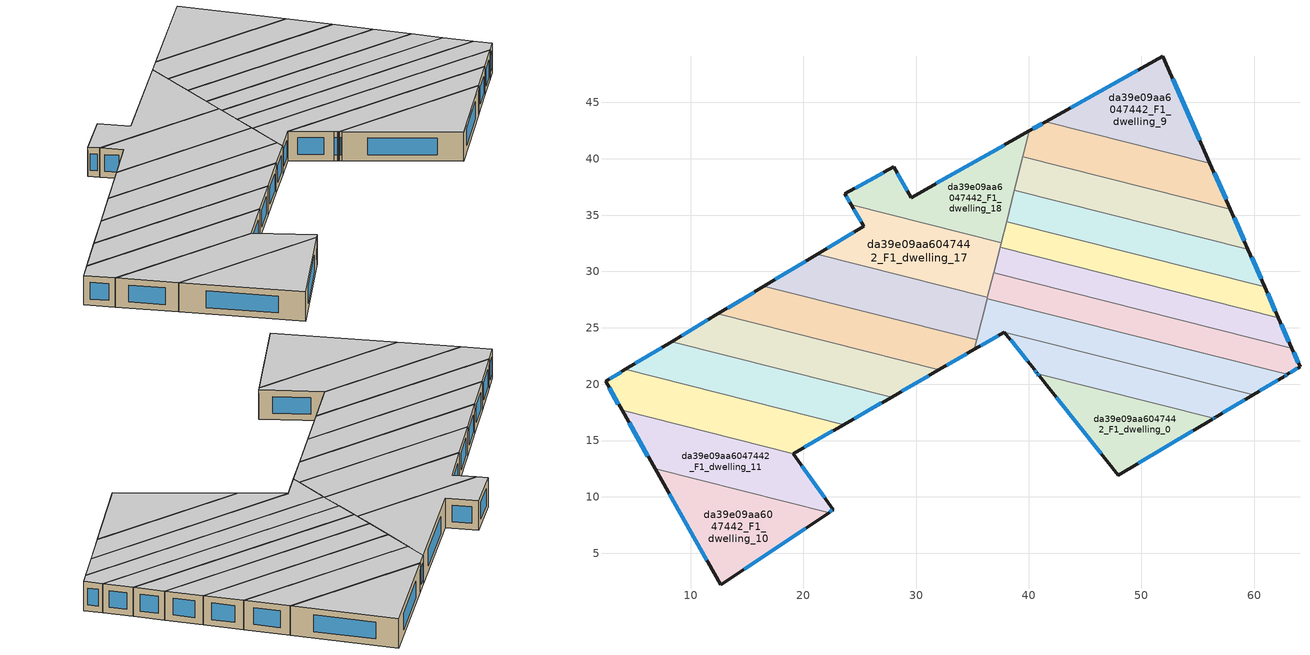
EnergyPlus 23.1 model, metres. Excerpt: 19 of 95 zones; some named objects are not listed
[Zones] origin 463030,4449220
da39e09aa6047442_F1_dwelling_0
 floor to da39e09aa6047442_F0_dwelling_0 (EU_floor_Construction): 56.43,16.98 56.37,16.95 47.92,11.92 40.93,20.74 40.83,20.87 40.78,20.93 z3
 wall outside (EU_wall_Construction): 40.78,20.93 40.83,20.87 40.93,20.74 47.92,11.92 56.37,16.95 56.43,16.98 z3:6
 wall to da39e09aa6047442_F1_dwelling_1 (EU_wall_Construction): 56.43,16.98 40.78,20.93 z3:6
 window (EU_Window_Construction): 42.43,18.85 46.43,13.81 / 40.85,20.84 40.91,20.77 / 40.79,20.92 40.82,20.88 / 56.38,16.95 56.41,16.98 / 49.73,12.99 54.56,15.87 z3.64:5.36
 ceiling to da39e09aa6047442_F2_dwelling_0 (EU_floor_Construction): 56.37,16.95 56.43,16.98 40.78,20.93 40.83,20.87 40.93,20.74 47.92,11.92 z6
da39e09aa6047442_F1_dwelling_1
 floor to da39e09aa6047442_F0_dwelling_1 (EU_floor_Construction): 59.91,19.06 56.49,17.02 56.43,16.98 40.78,20.93 40.72,21 40.47,21.32 37.85,24.63 z3
 wall outside (EU_wall_Construction): 37.85,24.63 40.47,21.32 40.72,21 40.78,20.93 / 56.43,16.98 56.49,17.02 59.91,19.06 z3:6
 wall to da39e09aa6047442_F1_dwelling_2 (EU_wall_Construction): 59.91,19.06 37.85,24.63 z3:6
 window (EU_Window_Construction): 40.52,21.25 40.67,21.07 / 38.41,23.92 39.91,22.03 / 57.22,17.46 59.18,18.62 / 56.44,16.99 56.47,17.01 / 40.74,20.98 40.77,20.95 z3.64:5.36
 ceiling to da39e09aa6047442_F2_dwelling_1 (EU_floor_Construction): 59.91,19.06 37.85,24.63 40.47,21.32 40.72,21 40.78,20.93 56.43,16.98 56.49,17.02 z6
da39e09aa6047442_F1_dwelling_10
 floor to da39e09aa6047442_F0_dwelling_10 (EU_floor_Construction): 22.28,8.61 12.7,2.19 6.85,12.5 z3
 wall outside (EU_wall_Construction): 6.85,12.5 12.7,2.19 22.28,8.61 z3:6
 wall to da39e09aa6047442_F1_dwelling_11 (EU_wall_Construction): 22.28,8.61 6.85,12.5 z3:6
 window (EU_Window_Construction): 14.75,3.56 20.23,7.23 / 8.1,10.29 11.44,4.4 z3.64:5.36
 ceiling to da39e09aa6047442_F2_dwelling_10 (EU_floor_Construction): 22.28,8.61 6.85,12.5 12.7,2.19 z6
da39e09aa6047442_F1_dwelling_11
 floor to da39e09aa6047442_F0_dwelling_11 (EU_floor_Construction): 19.11,13.83 22.67,8.86 22.28,8.61 6.85,12.5 3.92,17.67 z3
 wall outside (EU_wall_Construction): 3.92,17.67 6.85,12.5 / 22.28,8.61 22.67,8.86 19.11,13.83 z3:6
 wall to da39e09aa6047442_F1_dwelling_12 (EU_wall_Construction): 19.11,13.83 3.92,17.67 z3:6
 window (EU_Window_Construction): 4.54,16.56 6.22,13.61 / 21.91,9.93 19.87,12.77 / 22.37,8.66 22.59,8.81 z3.64:5.36
 ceiling to da39e09aa6047442_F2_dwelling_11 (EU_floor_Construction): 22.67,8.86 19.11,13.83 3.92,17.67 6.85,12.5 22.28,8.61 z6
da39e09aa6047442_F1_dwelling_12
 floor to da39e09aa6047442_F0_dwelling_12 (EU_floor_Construction): 23.59,16.41 19.11,13.83 3.92,17.67 2.45,20.25 4.21,21.31 z3
 wall outside (EU_wall_Construction): 4.21,21.31 2.45,20.25 3.92,17.67 / 19.11,13.83 23.59,16.41 z3:6
 wall to da39e09aa6047442_F1_dwelling_13 (EU_wall_Construction): 23.59,16.41 4.21,21.31 z3:6
 window (EU_Window_Construction): 3.83,21.08 2.83,20.48 / 20.07,14.39 22.63,15.86 / 2.76,19.7 3.6,18.22 z3.64:5.36
 ceiling to da39e09aa6047442_F2_dwelling_12 (EU_floor_Construction): 23.59,16.41 4.21,21.31 2.45,20.25 3.92,17.67 19.11,13.83 z6
da39e09aa6047442_F1_dwelling_13
 floor to da39e09aa6047442_F0_dwelling_13 (EU_floor_Construction): 27.83,18.85 23.59,16.41 4.21,21.31 8.33,23.78 z3
 wall outside (EU_wall_Construction): 23.59,16.41 27.83,18.85 / 8.33,23.78 4.21,21.31 z3:6
 wall to da39e09aa6047442_F1_dwelling_14 (EU_wall_Construction): 27.83,18.85 8.33,23.78 z3:6
 window (EU_Window_Construction): 24.5,16.94 26.92,18.33 / 7.44,23.25 5.09,21.84 z3.64:5.36
 ceiling to da39e09aa6047442_F2_dwelling_13 (EU_floor_Construction): 27.83,18.85 8.33,23.78 4.21,21.31 23.59,16.41 z6
da39e09aa6047442_F1_dwelling_14
 floor to da39e09aa6047442_F0_dwelling_14 (EU_floor_Construction): 32.04,21.28 27.83,18.85 8.33,23.78 12.42,26.23 z3
 wall outside (EU_wall_Construction): 27.83,18.85 32.04,21.28 / 12.42,26.23 8.33,23.78 z3:6
 wall to da39e09aa6047442_F1_dwelling_15 (EU_wall_Construction): 32.04,21.28 12.42,26.23 z3:6
 window (EU_Window_Construction): 28.73,19.37 31.14,20.76 / 11.54,25.71 9.2,24.3 z3.64:5.36
 ceiling to da39e09aa6047442_F2_dwelling_14 (EU_floor_Construction): 32.04,21.28 12.42,26.23 8.33,23.78 27.83,18.85 z6
da39e09aa6047442_F1_dwelling_15
 floor to da39e09aa6047442_F0_dwelling_15 (EU_floor_Construction): 35.38,23.92 35.17,23.09 32.04,21.28 12.42,26.23 16.51,28.69 z3
 wall outside (EU_wall_Construction): 16.51,28.69 12.42,26.23 / 32.04,21.28 35.17,23.09 z3:6
 wall to da39e09aa6047442_F1_dwelling_16 (EU_wall_Construction): 35.38,23.92 16.51,28.69 z3:6
 wall to da39e09aa6047442_F1_dwelling_2 (EU_wall_Construction): 35.17,23.09 35.38,23.92 z3:6
 window (EU_Window_Construction): 15.63,28.16 13.29,26.76 / 32.71,21.67 34.5,22.7 z3.64:5.36
 ceiling to da39e09aa6047442_F2_dwelling_15 (EU_floor_Construction): 35.17,23.09 35.38,23.92 16.51,28.69 12.42,26.23 32.04,21.28 z6
da39e09aa6047442_F1_dwelling_16
 floor to da39e09aa6047442_F0_dwelling_16 (EU_floor_Construction): 36.33,27.7 35.38,23.92 16.51,28.69 21.22,31.51 z3
 wall outside (EU_wall_Construction): 21.22,31.51 16.51,28.69 z3:6
 wall to da39e09aa6047442_F1_dwelling_17 (EU_wall_Construction): 36.33,27.7 21.22,31.51 z3:6
 wall to da39e09aa6047442_F1_dwelling_2 (EU_wall_Construction): 35.38,23.92 36.26,27.4 36.27,27.45 36.31,27.59 z3:6
 wall to da39e09aa6047442_F1_dwelling_3 (EU_wall_Construction): 36.31,27.59 36.33,27.7 z3:6
 window (EU_Window_Construction): 20.21,30.91 17.52,29.29 z3.64:5.36
 ceiling to da39e09aa6047442_F2_dwelling_16 (EU_floor_Construction): 35.38,23.92 36.33,27.7 21.22,31.51 16.51,28.69 z6
da39e09aa6047442_F1_dwelling_17
 floor to da39e09aa6047442_F0_dwelling_17 (EU_floor_Construction): 37.56,32.57 36.33,27.7 21.22,31.51 25.37,34 24.23,35.93 z3
 wall outside (EU_wall_Construction): 24.23,35.93 25.37,34 21.22,31.51 z3:6
 wall to da39e09aa6047442_F1_dwelling_18 (EU_wall_Construction): 37.56,32.57 24.23,35.93 z3:6
 wall to da39e09aa6047442_F1_dwelling_4 (EU_wall_Construction): 36.88,29.87 37.45,32.13 z3:6
 wall to da39e09aa6047442_F1_dwelling_3 (EU_wall_Construction): 36.33,27.7 36.88,29.87 z3:6
 wall to da39e09aa6047442_F1_dwelling_5 (EU_wall_Construction): 37.45,32.13 37.56,32.57 z3:6
 window (EU_Window_Construction): 24.48,35.52 25.13,34.42 / 24.48,33.47 22.11,32.05 z3.64:5.36
 ceiling to da39e09aa6047442_F2_dwelling_17 (EU_floor_Construction): 36.33,27.7 37.56,32.57 24.23,35.93 25.37,34 21.22,31.51 z6
da39e09aa6047442_F1_dwelling_18
 floor to da39e09aa6047442_F0_dwelling_18 (EU_floor_Construction): 40.06,42.46 37.56,32.57 24.23,35.93 23.67,36.89 28.01,39.29 29.56,36.56 z3
 wall outside (EU_wall_Construction): 40.06,42.46 29.56,36.56 28.01,39.29 23.67,36.89 24.23,35.93 z3:6
 wall to da39e09aa6047442_F1_dwelling_7 (EU_wall_Construction): 38.74,37.22 39.48,40.17 z3:6
 wall to da39e09aa6047442_F1_dwelling_5 (EU_wall_Construction): 37.56,32.57 38.03,34.42 z3:6
 wall to da39e09aa6047442_F1_dwelling_8 (EU_wall_Construction): 39.48,40.17 40.06,42.46 z3:6
 wall to da39e09aa6047442_F1_dwelling_6 (EU_wall_Construction): 38.03,34.42 38.74,37.22 z3:6
 window (EU_Window_Construction): 23.79,36.68 24.11,36.14 / 27.08,38.77 24.6,37.4 / 29.23,37.14 28.34,38.7 / 37.81,41.2 31.81,37.82 z3.64:5.36
 ceiling to da39e09aa6047442_F2_dwelling_18 (EU_floor_Construction): 37.56,32.57 40.06,42.46 29.56,36.56 28.01,39.29 23.67,36.89 24.23,35.93 z6
da39e09aa6047442_F1_dwelling_2
 floor to da39e09aa6047442_F0_dwelling_2 (EU_floor_Construction): 62.95,20.87 62.77,20.76 62.7,20.72 59.91,19.06 37.85,24.63 35.17,23.09 36.26,27.4 36.27,27.45 36.31,27.59 z3
 wall outside (EU_wall_Construction): 59.91,19.06 62.7,20.72 62.77,20.76 62.95,20.87 / 35.17,23.09 37.85,24.63 z3:6
 wall to da39e09aa6047442_F1_dwelling_3 (EU_wall_Construction): 62.95,20.87 36.31,27.59 z3:6
 window (EU_Window_Construction): 62.8,20.78 62.91,20.85 / 62.72,20.73 62.75,20.75 / 60.51,19.42 62.11,20.37 / 35.74,23.42 37.27,24.3 z3.64:5.36
 ceiling to da39e09aa6047442_F2_dwelling_2 (EU_floor_Construction): 62.7,20.72 62.77,20.76 62.95,20.87 36.31,27.59 36.27,27.45 36.26,27.4 35.17,23.09 37.85,24.63 59.91,19.06 z6
da39e09aa6047442_F1_dwelling_3
 floor to da39e09aa6047442_F0_dwelling_3 (EU_floor_Construction): 63.34,23.2 64.07,21.54 62.95,20.87 36.31,27.59 36.88,29.87 z3
 wall outside (EU_wall_Construction): 62.95,20.87 64.07,21.54 63.34,23.2 z3:6
 wall to da39e09aa6047442_F1_dwelling_4 (EU_wall_Construction): 63.34,23.2 36.88,29.87 z3:6
 window (EU_Window_Construction): 63.91,21.89 63.49,22.84 / 63.19,21.01 63.83,21.39 z3.64:5.36
 ceiling to da39e09aa6047442_F2_dwelling_3 (EU_floor_Construction): 64.07,21.54 63.34,23.2 36.88,29.87 36.31,27.59 62.95,20.87 z6
da39e09aa6047442_F1_dwelling_4
 floor to da39e09aa6047442_F0_dwelling_4 (EU_floor_Construction): 62.14,25.9 63.34,23.2 36.88,29.87 37.45,32.13 z3
 wall outside (EU_wall_Construction): 63.34,23.2 62.14,25.9 z3:6
 wall to da39e09aa6047442_F1_dwelling_5 (EU_wall_Construction): 62.14,25.9 37.45,32.13 z3:6
 window (EU_Window_Construction): 63.08,23.78 62.4,25.32 z3.64:5.36
 ceiling to da39e09aa6047442_F2_dwelling_4 (EU_floor_Construction): 63.34,23.2 62.14,25.9 37.45,32.13 36.88,29.87 z6
da39e09aa6047442_F1_dwelling_5
 floor to da39e09aa6047442_F0_dwelling_5 (EU_floor_Construction): 60.93,28.64 62.14,25.9 37.45,32.13 38.03,34.42 z3
 wall outside (EU_wall_Construction): 62.14,25.9 60.93,28.64 z3:6
 wall to da39e09aa6047442_F1_dwelling_6 (EU_wall_Construction): 60.93,28.64 38.03,34.42 z3:6
 window (EU_Window_Construction): 61.88,26.49 61.19,28.05 z3.64:5.36
 ceiling to da39e09aa6047442_F2_dwelling_5 (EU_floor_Construction): 62.14,25.9 60.93,28.64 38.03,34.42 37.45,32.13 z6
da39e09aa6047442_F1_dwelling_6
 floor to da39e09aa6047442_F0_dwelling_6 (EU_floor_Construction): 59.45,31.99 60.93,28.64 38.03,34.42 38.74,37.22 z3
 wall outside (EU_wall_Construction): 60.93,28.64 59.45,31.99 z3:6
 wall to da39e09aa6047442_F1_dwelling_7 (EU_wall_Construction): 59.45,31.99 38.74,37.22 z3:6
 window (EU_Window_Construction): 60.61,29.36 59.77,31.27 z3.64:5.36
 ceiling to da39e09aa6047442_F2_dwelling_6 (EU_floor_Construction): 60.93,28.64 59.45,31.99 38.74,37.22 38.03,34.42 z6
da39e09aa6047442_F1_dwelling_7
 floor to da39e09aa6047442_F0_dwelling_7 (EU_floor_Construction): 57.89,35.52 59.45,31.99 38.74,37.22 39.48,40.17 z3
 wall outside (EU_wall_Construction): 59.45,31.99 57.89,35.52 z3:6
 wall to da39e09aa6047442_F1_dwelling_8 (EU_wall_Construction): 57.89,35.52 39.48,40.17 z3:6
 window (EU_Window_Construction): 59.12,32.75 58.22,34.76 z3.64:5.36
 ceiling to da39e09aa6047442_F2_dwelling_7 (EU_floor_Construction): 59.45,31.99 57.89,35.52 39.48,40.17 38.74,37.22 z6
da39e09aa6047442_F1_dwelling_8
 floor to da39e09aa6047442_F0_dwelling_8 (EU_floor_Construction): 56.08,39.62 57.89,35.52 39.48,40.17 40.06,42.46 41.53,43.29 z3
 wall outside (EU_wall_Construction): 41.53,43.29 40.06,42.46 / 57.89,35.52 56.08,39.62 z3:6
 wall to da39e09aa6047442_F1_dwelling_9 (EU_wall_Construction): 56.08,39.62 41.53,43.29 z3:6
 window (EU_Window_Construction): 41.21,43.11 40.37,42.64 / 57.5,36.4 56.47,38.74 z3.64:5.36
 ceiling to da39e09aa6047442_F2_dwelling_8 (EU_floor_Construction): 57.89,35.52 56.08,39.62 41.53,43.29 40.06,42.46 39.48,40.17 z6
da39e09aa6047442_F1_dwelling_9
 floor to da39e09aa6047442_F0_dwelling_9 (EU_floor_Construction): 51.89,49.11 56.08,39.62 41.53,43.29 z3
 wall outside (EU_wall_Construction): 56.08,39.62 51.89,49.11 41.53,43.29 z3:6
 window (EU_Window_Construction): 55.18,41.65 52.78,47.08 / 49.67,47.87 43.75,44.54 z3.64:5.36
 ceiling to da39e09aa6047442_F2_dwelling_9 (EU_floor_Construction): 56.08,39.62 51.89,49.11 41.53,43.29 z6
[Building]
EU S2 Campaign: North Axis=0; Terrain=City; Solar Distribution=FullExterior
[Site:Location]
Yerevan-Zvartnots.Intl.AP: Latitude=40.15; Longitude=44.383; Time Zone=4; Elevation=854
[SizingPeriod:WeatherFileDays]
AnnualSizingPeriod: Begin Month=1; Begin Day of Month=1; End Month=12; End Day of Month=31; Day of Week for Start Day=Monday; Use Weather File Daylight Saving Period=No; Use Weather File Rain and Snow Indicators=No
[MATERIAL]
EU_InternalMass_Material: Roughness=MediumRough; Thickness=0.1; Conductivity=1; Density=1800; Specific Heat=900; Thermal Absorptance=0.9; Solar Absorptance=0.7; Visible Absorptance=0.7
[MATERIAL:NOMASS] Roughness=MediumRough; Thermal Absorptance=0.9; Solar Absorptance=0.7; Visible Absorptance=0.7
Name | Thermal Resistance
EU_wall_NoMass | 1.05043
EU_floor_NoMass | 0.478065
[WINDOWMATERIAL:SIMPLEGLAZINGSYSTEM]
EU_Window_SimpleGlazing: UFactor=2.5566; Solar Heat Gain Coefficient=0.75; Visible Transmittance=0.75
[CONSTRUCTION]
EU_wall_Construction: EU_wall_NoMass
EU_floor_Construction: EU_floor_NoMass
EU_Window_Construction: EU_Window_SimpleGlazing
EU_InternalMass_Construction: EU_InternalMass_Material
[ZONE] Type=1; Multiplier=1; Ceiling Height=autocalculate; Floor Area=autocalculate; Part of Total Floor Area=Yes
Name | Volume
da39e09aa6047442_F1_dwelling_0 | 169.355
da39e09aa6047442_F1_dwelling_1 | 167.295
da39e09aa6047442_F1_dwelling_10 | 204.677
da39e09aa6047442_F1_dwelling_11 | 207.657
da39e09aa6047442_F1_dwelling_12 | 201.712
da39e09aa6047442_F1_dwelling_13 | 204.676
da39e09aa6047442_F1_dwelling_14 | 204.683
da39e09aa6047442_F1_dwelling_15 | 204.699
da39e09aa6047442_F1_dwelling_16 | 204.704
da39e09aa6047442_F1_dwelling_17 | 204.649
da39e09aa6047442_F1_dwelling_18 | 204.697
da39e09aa6047442_F1_dwelling_2 | 203.599
da39e09aa6047442_F1_dwelling_3 | 196.651
da39e09aa6047442_F1_dwelling_4 | 184.208
da39e09aa6047442_F1_dwelling_5 | 173.828
da39e09aa6047442_F1_dwelling_6 | 194.63
da39e09aa6047442_F1_dwelling_7 | 184.186
da39e09aa6047442_F1_dwelling_8 | 184.248
da39e09aa6047442_F1_dwelling_9 | 184.211
[INTERNALMASS] Construction=EU_InternalMass_Construction
Name | Zone or ZoneList | Surface Area
da39e09aa6047442_F1_dwelling_0_EU_InternalMass | da39e09aa6047442_F1_dwelling_0 | 56.4564
da39e09aa6047442_F1_dwelling_1_EU_InternalMass | da39e09aa6047442_F1_dwelling_1 | 55.7566
da39e09aa6047442_F1_dwelling_2_EU_InternalMass | da39e09aa6047442_F1_dwelling_2 | 67.8795
da39e09aa6047442_F1_dwelling_3_EU_InternalMass | da39e09aa6047442_F1_dwelling_3 | 65.5353
da39e09aa6047442_F1_dwelling_4_EU_InternalMass | da39e09aa6047442_F1_dwelling_4 | 61.4027
da39e09aa6047442_F1_dwelling_5_EU_InternalMass | da39e09aa6047442_F1_dwelling_5 | 57.9426
da39e09aa6047442_F1_dwelling_6_EU_InternalMass | da39e09aa6047442_F1_dwelling_6 | 64.8764
da39e09aa6047442_F1_dwelling_7_EU_InternalMass | da39e09aa6047442_F1_dwelling_7 | 61.3953
da39e09aa6047442_F1_dwelling_8_EU_InternalMass | da39e09aa6047442_F1_dwelling_8 | 61.4159
da39e09aa6047442_F1_dwelling_9_EU_InternalMass | da39e09aa6047442_F1_dwelling_9 | 61.4037
da39e09aa6047442_F1_dwelling_10_EU_InternalMass | da39e09aa6047442_F1_dwelling_10 | 68.2257
da39e09aa6047442_F1_dwelling_11_EU_InternalMass | da39e09aa6047442_F1_dwelling_11 | 69.2189
da39e09aa6047442_F1_dwelling_12_EU_InternalMass | da39e09aa6047442_F1_dwelling_12 | 67.2371
da39e09aa6047442_F1_dwelling_13_EU_InternalMass | da39e09aa6047442_F1_dwelling_13 | 68.2254
da39e09aa6047442_F1_dwelling_14_EU_InternalMass | da39e09aa6047442_F1_dwelling_14 | 68.2276
da39e09aa6047442_F1_dwelling_15_EU_InternalMass | da39e09aa6047442_F1_dwelling_15 | 68.2331
da39e09aa6047442_F1_dwelling_16_EU_InternalMass | da39e09aa6047442_F1_dwelling_16 | 68.2347
da39e09aa6047442_F1_dwelling_17_EU_InternalMass | da39e09aa6047442_F1_dwelling_17 | 68.2166
da39e09aa6047442_F1_dwelling_18_EU_InternalMass | da39e09aa6047442_F1_dwelling_18 | 68.2321
[OTHEREQUIPMENT] Fuel Type=Electricity; Design Level Calculation Method=Watts/Area; Power per Zone Floor Area=1; Fraction Latent=0; Fraction Radiant=0; Fraction Lost=0; Carbon Dioxide Generation Rate=0; EndUse Subcategory=EU_Step8_InternalGains
Name | Zone or ZoneList or Space or SpaceList | Schedule
EU_Step8_InternalGain_da39e09aa6047442_F1_dwelling_0_f000 | da39e09aa6047442_F1_dwelling_0 | EU_Step8_GainSchedule_da39e09aa6047442_F1_dwelling_0_f000
EU_Step8_InternalGain_da39e09aa6047442_F1_dwelling_1_f000 | da39e09aa6047442_F1_dwelling_1 | EU_Step8_GainSchedule_da39e09aa6047442_F1_dwelling_1_f000
EU_Step8_InternalGain_da39e09aa6047442_F1_dwelling_2_f000 | da39e09aa6047442_F1_dwelling_2 | EU_Step8_GainSchedule_da39e09aa6047442_F1_dwelling_2_f000
EU_Step8_InternalGain_da39e09aa6047442_F1_dwelling_3_f000 | da39e09aa6047442_F1_dwelling_3 | EU_Step8_GainSchedule_da39e09aa6047442_F1_dwelling_3_f000
EU_Step8_InternalGain_da39e09aa6047442_F1_dwelling_4_f000 | da39e09aa6047442_F1_dwelling_4 | EU_Step8_GainSchedule_da39e09aa6047442_F1_dwelling_4_f000
EU_Step8_InternalGain_da39e09aa6047442_F1_dwelling_5_f000 | da39e09aa6047442_F1_dwelling_5 | EU_Step8_GainSchedule_da39e09aa6047442_F1_dwelling_5_f000
EU_Step8_InternalGain_da39e09aa6047442_F1_dwelling_6_f000 | da39e09aa6047442_F1_dwelling_6 | EU_Step8_GainSchedule_da39e09aa6047442_F1_dwelling_6_f000
EU_Step8_InternalGain_da39e09aa6047442_F1_dwelling_7_f000 | da39e09aa6047442_F1_dwelling_7 | EU_Step8_GainSchedule_da39e09aa6047442_F1_dwelling_7_f000
EU_Step8_InternalGain_da39e09aa6047442_F1_dwelling_8_f000 | da39e09aa6047442_F1_dwelling_8 | EU_Step8_GainSchedule_da39e09aa6047442_F1_dwelling_8_f000
EU_Step8_InternalGain_da39e09aa6047442_F1_dwelling_9_f000 | da39e09aa6047442_F1_dwelling_9 | EU_Step8_GainSchedule_da39e09aa6047442_F1_dwelling_9_f000
EU_Step8_InternalGain_da39e09aa6047442_F1_dwelling_10_f000 | da39e09aa6047442_F1_dwelling_10 | EU_Step8_GainSchedule_da39e09aa6047442_F1_dwelling_10_f000
EU_Step8_InternalGain_da39e09aa6047442_F1_dwelling_11_f000 | da39e09aa6047442_F1_dwelling_11 | EU_Step8_GainSchedule_da39e09aa6047442_F1_dwelling_11_f000
EU_Step8_InternalGain_da39e09aa6047442_F1_dwelling_12_f000 | da39e09aa6047442_F1_dwelling_12 | EU_Step8_GainSchedule_da39e09aa6047442_F1_dwelling_12_f000
EU_Step8_InternalGain_da39e09aa6047442_F1_dwelling_13_f000 | da39e09aa6047442_F1_dwelling_13 | EU_Step8_GainSchedule_da39e09aa6047442_F1_dwelling_13_f000
EU_Step8_InternalGain_da39e09aa6047442_F1_dwelling_14_f000 | da39e09aa6047442_F1_dwelling_14 | EU_Step8_GainSchedule_da39e09aa6047442_F1_dwelling_14_f000
EU_Step8_InternalGain_da39e09aa6047442_F1_dwelling_15_f000 | da39e09aa6047442_F1_dwelling_15 | EU_Step8_GainSchedule_da39e09aa6047442_F1_dwelling_15_f000
EU_Step8_InternalGain_da39e09aa6047442_F1_dwelling_16_f000 | da39e09aa6047442_F1_dwelling_16 | EU_Step8_GainSchedule_da39e09aa6047442_F1_dwelling_16_f000
EU_Step8_InternalGain_da39e09aa6047442_F1_dwelling_17_f000 | da39e09aa6047442_F1_dwelling_17 | EU_Step8_GainSchedule_da39e09aa6047442_F1_dwelling_17_f000
EU_Step8_InternalGain_da39e09aa6047442_F1_dwelling_18_f000 | da39e09aa6047442_F1_dwelling_18 | EU_Step8_GainSchedule_da39e09aa6047442_F1_dwelling_18_f000
[ZONEVENTILATION:DESIGNFLOWRATE] Schedule=EU_AlwaysOn; Design Flow Rate Calculation Method=AirChanges/Hour; Air Changes per Hour=0.557805; Ventilation Type=Natural; Fan Pressure Rise=0; Fan Total Efficiency=1; Constant Term Coefficient=1; Temperature Term Coefficient=0; Velocity Term Coefficient=0; Velocity Squared Term Coefficient=0; Minimum Indoor Temperature=-100; Maximum Indoor Temperature=100; Delta Temperature=-100; Minimum Outdoor Temperature=-100; Maximum Outdoor Temperature=100; Maximum Wind Speed=40
Name | Zone or ZoneList or Space or SpaceList
EU_ConstantAir_da39e09aa6047442_F1_dwelling_0 | da39e09aa6047442_F1_dwelling_0
EU_ConstantAir_da39e09aa6047442_F1_dwelling_1 | da39e09aa6047442_F1_dwelling_1
EU_ConstantAir_da39e09aa6047442_F1_dwelling_2 | da39e09aa6047442_F1_dwelling_2
EU_ConstantAir_da39e09aa6047442_F1_dwelling_3 | da39e09aa6047442_F1_dwelling_3
EU_ConstantAir_da39e09aa6047442_F1_dwelling_4 | da39e09aa6047442_F1_dwelling_4
EU_ConstantAir_da39e09aa6047442_F1_dwelling_5 | da39e09aa6047442_F1_dwelling_5
EU_ConstantAir_da39e09aa6047442_F1_dwelling_6 | da39e09aa6047442_F1_dwelling_6
EU_ConstantAir_da39e09aa6047442_F1_dwelling_7 | da39e09aa6047442_F1_dwelling_7
EU_ConstantAir_da39e09aa6047442_F1_dwelling_8 | da39e09aa6047442_F1_dwelling_8
EU_ConstantAir_da39e09aa6047442_F1_dwelling_9 | da39e09aa6047442_F1_dwelling_9
EU_ConstantAir_da39e09aa6047442_F1_dwelling_10 | da39e09aa6047442_F1_dwelling_10
EU_ConstantAir_da39e09aa6047442_F1_dwelling_11 | da39e09aa6047442_F1_dwelling_11
EU_ConstantAir_da39e09aa6047442_F1_dwelling_12 | da39e09aa6047442_F1_dwelling_12
EU_ConstantAir_da39e09aa6047442_F1_dwelling_13 | da39e09aa6047442_F1_dwelling_13
EU_ConstantAir_da39e09aa6047442_F1_dwelling_14 | da39e09aa6047442_F1_dwelling_14
EU_ConstantAir_da39e09aa6047442_F1_dwelling_15 | da39e09aa6047442_F1_dwelling_15
EU_ConstantAir_da39e09aa6047442_F1_dwelling_16 | da39e09aa6047442_F1_dwelling_16
EU_ConstantAir_da39e09aa6047442_F1_dwelling_17 | da39e09aa6047442_F1_dwelling_17
EU_ConstantAir_da39e09aa6047442_F1_dwelling_18 | da39e09aa6047442_F1_dwelling_18
[HVACTEMPLATE:ZONE:IDEALLOADSAIRSYSTEM] System Availability Schedule=EU_AlwaysOn; Maximum Heating Supply Air Temperature=50; Minimum Cooling Supply Air Temperature=13; Maximum Heating Supply Air Humidity Ratio=0.0156; Minimum Cooling Supply Air Humidity Ratio=0.0077; Heating Limit=NoLimit; Cooling Limit=NoLimit; Heating Availability Schedule=EU_AlwaysOn; Cooling Availability Schedule=EU_CoolingOff; Dehumidification Control Type=ConstantSensibleHeatRatio; Cooling Sensible Heat Ratio=0.7; Dehumidification Setpoint=60; Humidification Control Type=None; Humidification Setpoint=30; Outdoor Air Method=None; Outdoor Air Flow Rate per Person=0.00944; Outdoor Air Flow Rate per Zone Floor Area=0; Outdoor Air Flow Rate per Zone=0; Demand Controlled Ventilation Type=None; Outdoor Air Economizer Type=NoEconomizer; Heat Recovery Type=None; Sensible Heat Recovery Effectiveness=0.7; Latent Heat Recovery Effectiveness=0.65
Name | Template Thermostat
da39e09aa6047442_F1_dwelling_0 | EU_HeatOnly_da39e09aa6047442_F1_dwelling_0
da39e09aa6047442_F1_dwelling_1 | EU_HeatOnly_da39e09aa6047442_F1_dwelling_1
da39e09aa6047442_F1_dwelling_2 | EU_HeatOnly_da39e09aa6047442_F1_dwelling_2
da39e09aa6047442_F1_dwelling_3 | EU_HeatOnly_da39e09aa6047442_F1_dwelling_3
da39e09aa6047442_F1_dwelling_4 | EU_HeatOnly_da39e09aa6047442_F1_dwelling_4
da39e09aa6047442_F1_dwelling_5 | EU_HeatOnly_da39e09aa6047442_F1_dwelling_5
da39e09aa6047442_F1_dwelling_6 | EU_HeatOnly_da39e09aa6047442_F1_dwelling_6
da39e09aa6047442_F1_dwelling_7 | EU_HeatOnly_da39e09aa6047442_F1_dwelling_7
da39e09aa6047442_F1_dwelling_8 | EU_HeatOnly_da39e09aa6047442_F1_dwelling_8
da39e09aa6047442_F1_dwelling_9 | EU_HeatOnly_da39e09aa6047442_F1_dwelling_9
da39e09aa6047442_F1_dwelling_10 | EU_HeatOnly_da39e09aa6047442_F1_dwelling_10
da39e09aa6047442_F1_dwelling_11 | EU_HeatOnly_da39e09aa6047442_F1_dwelling_11
da39e09aa6047442_F1_dwelling_12 | EU_HeatOnly_da39e09aa6047442_F1_dwelling_12
da39e09aa6047442_F1_dwelling_13 | EU_HeatOnly_da39e09aa6047442_F1_dwelling_13
da39e09aa6047442_F1_dwelling_14 | EU_HeatOnly_da39e09aa6047442_F1_dwelling_14
da39e09aa6047442_F1_dwelling_15 | EU_HeatOnly_da39e09aa6047442_F1_dwelling_15
da39e09aa6047442_F1_dwelling_16 | EU_HeatOnly_da39e09aa6047442_F1_dwelling_16
da39e09aa6047442_F1_dwelling_17 | EU_HeatOnly_da39e09aa6047442_F1_dwelling_17
da39e09aa6047442_F1_dwelling_18 | EU_HeatOnly_da39e09aa6047442_F1_dwelling_18
[SIZING:ZONE] Zone Cooling Design Supply Air Temperature Input Method=SupplyAirTemperature; Zone Cooling Design Supply Air Temperature=13; Zone Heating Design Supply Air Temperature Input Method=SupplyAirTemperature; Zone Heating Design Supply Air Temperature=50; Zone Cooling Design Supply Air Humidity Ratio=0.008; Zone Heating Design Supply Air Humidity Ratio=0.008; Cooling Design Air Flow Method=DesignDay; Cooling Design Air Flow Rate=0; Cooling Minimum Air Flow per Zone Floor Area=0.000762; Cooling Minimum Air Flow=0; Cooling Minimum Air Flow Fraction=0.2; Heating Design Air Flow Method=DesignDay; Heating Design Air Flow Rate=0; Heating Maximum Air Flow per Zone Floor Area=0.002032; Heating Maximum Air Flow=0.141576; Heating Maximum Air Flow Fraction=0.3; Account for Dedicated Outdoor Air System=No; Dedicated Outdoor Air System Control Strategy=NeutralSupplyAir; Dedicated Outdoor Air Low Setpoint Temperature for Design=autosize; Dedicated Outdoor Air High Setpoint Temperature for Design=autosize; Zone Load Sizing Method=Sensible Load Only No Latent Load; Zone Latent Cooling Design Supply Air Humidity Ratio Input Method=HumidityRatioDifference; Zone Cooling Design Supply Air Humidity Ratio Difference=0.005; Zone Latent Heating Design Supply Air Humidity Ratio Input Method=HumidityRatioDifference; Zone Humidification Design Supply Air Humidity Ratio Difference=0.005
da39e09aa6047442_F1_dwelling_0; da39e09aa6047442_F1_dwelling_1; da39e09aa6047442_F1_dwelling_2; da39e09aa6047442_F1_dwelling_3; da39e09aa6047442_F1_dwelling_4; da39e09aa6047442_F1_dwelling_5; da39e09aa6047442_F1_dwelling_6; da39e09aa6047442_F1_dwelling_7; da39e09aa6047442_F1_dwelling_8; da39e09aa6047442_F1_dwelling_9; da39e09aa6047442_F1_dwelling_10; da39e09aa6047442_F1_dwelling_11; da39e09aa6047442_F1_dwelling_12; da39e09aa6047442_F1_dwelling_13; da39e09aa6047442_F1_dwelling_14; da39e09aa6047442_F1_dwelling_15; da39e09aa6047442_F1_dwelling_16; da39e09aa6047442_F1_dwelling_17; da39e09aa6047442_F1_dwelling_18
[SCHEDULE:CONSTANT]
Name | Hourly Value
EU_AlwaysOn | 1
EU_CoolingOff | 0
[SCHEDULE:FILE] Column Number=1; Rows to Skip at Top=0; Number of Hours of Data=8760; Column Separator=Comma; Interpolate to Timestep=No; Minutes per Item=60; Adjust Schedule for Daylight Savings=Yes
Name | File
EU_Step8_GainSchedule_da39e09aa6047442_F1_dwelling_0_f000 | ../../schedules/da39e09aa6047442/da39e09aa6047442_F1_dwelling_0_f000_gain.csv
EU_Step8_GainSchedule_da39e09aa6047442_F1_dwelling_1_f000 | ../../schedules/da39e09aa6047442/da39e09aa6047442_F1_dwelling_1_f000_gain.csv
EU_Step8_GainSchedule_da39e09aa6047442_F1_dwelling_2_f000 | ../../schedules/da39e09aa6047442/da39e09aa6047442_F1_dwelling_2_f000_gain.csv
EU_Step8_GainSchedule_da39e09aa6047442_F1_dwelling_3_f000 | ../../schedules/da39e09aa6047442/da39e09aa6047442_F1_dwelling_3_f000_gain.csv
EU_Step8_GainSchedule_da39e09aa6047442_F1_dwelling_4_f000 | ../../schedules/da39e09aa6047442/da39e09aa6047442_F1_dwelling_4_f000_gain.csv
EU_Step8_GainSchedule_da39e09aa6047442_F1_dwelling_5_f000 | ../../schedules/da39e09aa6047442/da39e09aa6047442_F1_dwelling_5_f000_gain.csv
EU_Step8_GainSchedule_da39e09aa6047442_F1_dwelling_6_f000 | ../../schedules/da39e09aa6047442/da39e09aa6047442_F1_dwelling_6_f000_gain.csv
EU_Step8_GainSchedule_da39e09aa6047442_F1_dwelling_7_f000 | ../../schedules/da39e09aa6047442/da39e09aa6047442_F1_dwelling_7_f000_gain.csv
EU_Step8_GainSchedule_da39e09aa6047442_F1_dwelling_8_f000 | ../../schedules/da39e09aa6047442/da39e09aa6047442_F1_dwelling_8_f000_gain.csv
EU_Step8_GainSchedule_da39e09aa6047442_F1_dwelling_9_f000 | ../../schedules/da39e09aa6047442/da39e09aa6047442_F1_dwelling_9_f000_gain.csv
EU_Step8_GainSchedule_da39e09aa6047442_F1_dwelling_10_f000 | ../../schedules/da39e09aa6047442/da39e09aa6047442_F1_dwelling_10_f000_gain.csv
EU_Step8_GainSchedule_da39e09aa6047442_F1_dwelling_11_f000 | ../../schedules/da39e09aa6047442/da39e09aa6047442_F1_dwelling_11_f000_gain.csv
EU_Step8_GainSchedule_da39e09aa6047442_F1_dwelling_12_f000 | ../../schedules/da39e09aa6047442/da39e09aa6047442_F1_dwelling_12_f000_gain.csv
EU_Step8_GainSchedule_da39e09aa6047442_F1_dwelling_13_f000 | ../../schedules/da39e09aa6047442/da39e09aa6047442_F1_dwelling_13_f000_gain.csv
EU_Step8_GainSchedule_da39e09aa6047442_F1_dwelling_14_f000 | ../../schedules/da39e09aa6047442/da39e09aa6047442_F1_dwelling_14_f000_gain.csv
EU_Step8_GainSchedule_da39e09aa6047442_F1_dwelling_15_f000 | ../../schedules/da39e09aa6047442/da39e09aa6047442_F1_dwelling_15_f000_gain.csv
EU_Step8_GainSchedule_da39e09aa6047442_F1_dwelling_16_f000 | ../../schedules/da39e09aa6047442/da39e09aa6047442_F1_dwelling_16_f000_gain.csv
EU_Step8_GainSchedule_da39e09aa6047442_F1_dwelling_17_f000 | ../../schedules/da39e09aa6047442/da39e09aa6047442_F1_dwelling_17_f000_gain.csv
EU_Step8_GainSchedule_da39e09aa6047442_F1_dwelling_18_f000 | ../../schedules/da39e09aa6047442/da39e09aa6047442_F1_dwelling_18_f000_gain.csv
